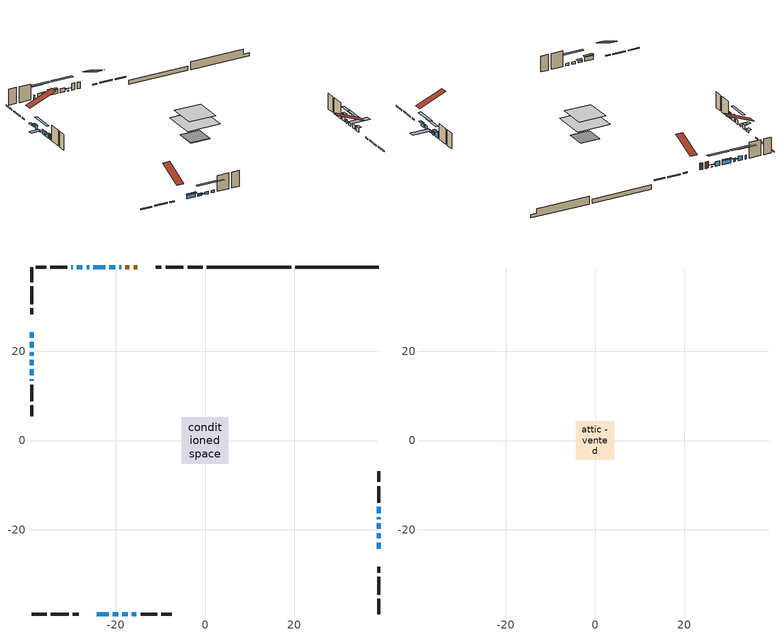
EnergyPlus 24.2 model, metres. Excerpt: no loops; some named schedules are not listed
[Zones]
conditioned space
 floor adiabatic (AdiabaticFloorConstruction): -5.18,-5.18 -5.18,5.18 5.18,5.18 5.18,-5.18 z3.66
 floor foundation (Slab1 construction): -3.02,-3.02 -3.02,3.02 3.02,3.02 3.02,-3.02 z-1.22
 floor foundation (Slab1 construction 1): -3.04,-3.04 -3.04,3.04 3.04,3.04 3.04,-3.04 z-1.22
 wall outside (RimJoist1 construction): -0.5,38.85 -3.9,38.85 / -38.85,-38.85 -35.45,-38.85 / -38.85,38.85 -38.85,35.45 / 38.85,-38.85 38.85,-35.45 z1.22:1.52
 wall outside (RimJoist2 construction): -4.83,38.85 -8.83,38.85 / -34.52,-38.85 -30.52,-38.85 / -38.85,34.52 -38.85,30.52 / 38.85,-34.52 38.85,-30.52 z1.22:1.52
 wall outside (RimJoist3 construction): -9.76,38.85 -11.07,38.85 / -29.59,-38.85 -28.28,-38.85 / -38.85,29.59 -38.85,28.28 / 38.85,-29.59 38.85,-28.28 z1.22:1.52
 wall outside (AdiabaticWallConstruction 1): -15.16,38.85 -15.99,38.85 / -16.92,38.85 -17.81,38.85 z1.22:3.25
 wall outside (AdiabaticWallConstruction): -18.74,38.85 -19.2,38.85 z1.22:1.4; -20.13,38.85 -21.45,38.85 / -24.19,-38.85 -21.55,-38.85 / 38.85,-24.19 38.85,-22.87 / -38.85,22.06 -38.85,20.74 / -22.38,38.85 -25.02,38.85 / 38.85,-21.94 38.85,-20.72 / -38.85,18.1 -38.85,16.88 / -38.85,15.95 -38.85,14.63 / -27.46,38.85 -28.68,38.85 z1.22:2.54; -38.85,24.19 -38.85,22.99 / -20.62,-38.85 -19.42,-38.85 z1.22:1.81; -25.94,38.85 -26.53,38.85 z1.22:2.14; 38.85,-19.79 38.85,-18.52 / -18.5,-38.85 -17.35,-38.85 / -16.42,-38.85 -15.35,-38.85 z1.22:1.93; -38.85,19.82 -38.85,19.03 z1.22:1.53; 38.85,-17.59 38.85,-17.23 / -29.61,38.85 -29.97,38.85 z1.22:2.39; 38.85,-16.3 38.85,-14.83 z1.22:3.23; -38.85,13.7 -38.85,13.42 z1.22:2.72
 wall outside (Wall1 construction): -30.89,38.85 -34.6,38.85 / -14.43,-38.85 -10.72,-38.85 / -38.85,12.49 -38.85,8.79 / 38.85,-13.9 38.85,-10.2 z1.22:6.1
 wall outside (Wall2 construction): -35.53,38.85 -37.92,38.85 / -9.79,-38.85 -7.4,-38.85 / -38.85,7.86 -38.85,5.46 / 38.85,-9.27 38.85,-6.87 z1.22:6.1
 wall foundation (FoundationWall1 construction): 20.26,38.85,-1.22 20.26,38.85,1.22 36.99,38.85,1.22 36.99,38.85,-0.24 38.85,38.85,-0.24 38.85,38.85,-1.22
 wall foundation (FoundationWall2 construction): 19.33,38.85 0.43,38.85 z-1.22:0.13
 window (WindowConstruction 16): -18.74,38.85 -19.2,38.85 z1.22:1.4
 window (WindowConstruction 8): -20.13,38.85 -21.45,38.85 z1.22:2.54
 window (WindowConstruction 9): -24.19,-38.85 -21.55,-38.85 z1.22:2.54
 window (WindowConstruction 10): 38.85,-24.19 38.85,-22.87 z1.22:2.54
 window (WindowConstruction 11): -38.85,24.19 -38.85,22.99 z1.22:1.81
 window (WindowConstruction 12): -38.85,22.06 -38.85,20.74 z1.22:2.54
 window (WindowConstruction 13): -22.38,38.85 -25.02,38.85 z1.22:2.54
 window (WindowConstruction 14): -25.94,38.85 -26.53,38.85 z1.22:2.13
 window (WindowConstruction 15): -20.62,-38.85 -19.42,-38.85 z1.22:1.81
 window (WindowConstruction): 38.85,-21.94 38.85,-20.72 z1.22:2.54
 window (WindowConstruction 17): 38.85,-19.79 38.85,-18.52 z1.22:1.93
 window (WindowConstruction 18): -38.85,19.81 -38.85,19.03 z1.22:1.52
 window (WindowConstruction 19): -18.49,-38.85 -17.35,-38.85 z1.22:1.93
 window (WindowConstruction 20): -16.42,-38.85 -15.35,-38.85 z1.22:1.93
 window (WindowConstruction 1): 38.85,-17.59 38.85,-17.23 z1.22:2.39
 window (WindowConstruction 2): 38.85,-16.3 38.85,-14.83 z1.22:3.23
 window (WindowConstruction 3): -38.85,18.1 -38.85,16.88 z1.22:2.54
 window (WindowConstruction 4): -38.85,15.95 -38.85,14.63 z1.22:2.54
 window (WindowConstruction 5): -38.85,13.7 -38.85,13.42 z1.22:2.72
 window (WindowConstruction 6): -27.46,38.85 -28.68,38.85 z1.22:2.54
 window (WindowConstruction 7): -29.61,38.85 -29.96,38.85 z1.22:2.39
 door (Door): -15.16,38.85 -15.99,38.85 z1.22:3.25
 door (Door 1): -16.92,38.85 -17.81,38.85 z1.22:3.25
 ceiling adiabatic (AdiabaticFloorConstruction): 5.18,-5.18 5.18,5.18 -5.18,5.18 -5.18,-5.18 z3.66
attic - vented
 floor to conditioned space (Floor1 construction Reversed): -4.29,-4.29 -4.29,4.29 4.29,4.29 4.29,-4.29 z6.1
 roof outside (Roof1 construction): -14.23,38.85,6.1 -14.23,30.61,9.53 -12,30.61,9.53 -12,38.85,6.1; -25.12,-38.85,6.1 -25.12,-30.61,9.53 -27.35,-30.61,9.53 -27.35,-38.85,6.1; -38.85,25.12,6.1 -30.61,25.12,9.53 -30.61,27.35,9.53 -38.85,27.35,6.1; 38.85,-25.12,6.1 30.61,-25.12,9.53 30.61,-27.35,9.53 38.85,-27.35,6.1
shading: -19.81,38.85 -18.13,38.85 -18.13,39 -19.81,39 z2.01; -24.19,38.85 -17.39,38.85 -17.39,39.61 -24.19,39.61 z5.28; -21.4,-38.85 -24.34,-38.85 -24.34,-39.61 -21.4,-39.61 z2.69; 38.85,-22.72 38.85,-24.34 39.61,-24.34 39.61,-22.72 z2.69; -38.85,22.84 -38.85,24.34 -39.61,24.34 -39.61,22.84 z1.95; -38.85,20.59 -38.85,22.21 -39.61,22.21 -39.61,20.59 z2.69; -25.17,38.85 -22.23,38.85 -22.23,39.61 -25.17,39.61 z2.69; -26.68,38.85 -25.8,38.85 -25.8,39.61 -26.68,39.61 z2.28; -19.27,-38.85 -20.77,-38.85 -20.77,-39.61 -19.27,-39.61 z1.95; 38.85,-17.98 38.85,-24.68 39.61,-24.68 39.61,-17.98 z5.28; 38.85,-18.37 38.85,-19.94 44.95,-19.94 44.95,-18.37 z2.08; -38.85,18.88 -38.85,19.96 -41.9,19.96 -41.9,18.88 z1.67; -14.61,-38.85 -21.23,-38.85 -21.23,-39.61 -14.61,-39.61 z4.67; -12.61,-38.85 -19.16,-38.85 -19.16,-39.61 -12.61,-39.61 z4.67; 38.85,-14.49 38.85,-20.33 39.61,-20.33 39.61,-14.49 z5.13; 38.85,-14.68 38.85,-16.45 39.61,-16.45 39.61,-14.68 z3.37; -38.85,14.14 -38.85,20.84 -39.61,20.84 -39.61,14.14 z5.28; -38.85,14.48 -38.85,16.1 -39.61,16.1 -39.61,14.48 z2.69; -38.85,13.12 -38.85,14 -39,14 -39,13.12 z3.02; -31.42,38.85 -24.72,38.85 -24.72,39.61 -31.42,39.61 z5.28; -32.7,38.85 -26.87,38.85 -26.87,39.61 -32.7,39.61 z5.13
[Building]
Building 1: Terrain=Suburbs
[Site:Location]
Edmonton Intl AP_AB: Latitude {deg}=53.31; Longitude {deg}=-113.58; Time Zone {hr}=-7; Elevation {m}=723; Keep Site Location Information=Yes
[Site:GroundTemperature:Shallow]
-1.56185, -3.61833, -3.78302, -2.80711, 1.11059, 5.01004, 8.39065, 10.5322, 10.7141, 8.97234, 5.67794, 1.89811
[Site:WaterMainsTemperature]
Calculation Method=Schedule; Temperature Schedule=mains temperature schedule
[Material] Roughness=Rough; Thermal Absorptance=0.9
Name | Thickness {m} | Conductivity {W/m-K} | Density {kg/m3} | Specific Heat {J/kg-K} | Solar Absorptance | Visible Absorptance
asphalt or fiberglass shingles | 0.00635 | 0.162714 | 1121.4 | 1465.45 | 0.4 | 0.4
ceiling loosefill ins | 0.169333 | 0.0480833 | 16.02 | 1046.75 | 0.7 | 0.7
ceiling stud and cavity | 0.1397 | 0.190713 | 65.682 | 1177.47 | 0.7 | 0.7
concrete 4.0 in. | 0.1016 | 1.803125 | 2242.8 | 837.4 | 0.7 | 0.7
concrete 8.0 in. | 0.2032 | 1.803125 | 2242.8 | 837.4 | 0.7 | 0.7
door material | 0.04445 | 0.188738 | 512.64 | 1214.23 | 0.7 | 0.7
door material 1 | 0.04445 | 0.053851 | 512.64 | 1214.23 | 0.7 | 0.7
exterior vertical ins | 0.00224181 | 0.029427 | 32.04 | 1214.23 | 0.7 | 0.7
floor covering | 0.0127 | 0.0433444 | 54.468 | 1339.84 | 0.6 | 0.6
floor rigid ins; wall rigid ins | 0.512978 | 0.029427 | 32.04 | 1214.23 | 0.7 | 0.7
floor stud and cavity | 0.1397 | 1.75129 | 37.0049 | 1207.88 | 0.7 | 0.7
furniture material conditioned space 1 | 0.1524 | 0.115458 | 640.8 | 1214.23 | 0.6 | 0.6
gypsum board | 0.0127 | 0.160291 | 801 | 837.4 | 0.6 | 0.6
osb sheathing 0.5 in. | 0.0127 | 0.115458 | 512.64 | 1214.23 | 0.7 | 0.7
osb sheathing 0.75 in. | 0.01905 | 0.115458 | 512.64 | 1214.23 | 0.7 | 0.7
osb sheathing 2.0 in. | 0.0508 | 0.115458 | 512.64 | 1214.23 | 0.7 | 0.7
rim joist stud and cavity | 0.0508 | 0.0496063 | 125.044 | 1163.47 | 0.6 | 0.6
rim joist stud and cavity 1 | 0.0508 | 0.258849 | 50.32683 | 1063.81 | 0.6 | 0.6
rim joist stud and cavity 2 | 0.0508 | 0.0311024 | 125.044 | 1163.47 | 0.6 | 0.6
wall stud and cavity | 0.1397 | 0.124943 | 139.0536 | 1170.24 | 0.7 | 0.7
wall stud and cavity 1 | 0.1397 | 0.126537 | 139.0536 | 1170.24 | 0.7 | 0.7
wall stud and cavity 2 | 0.0889 | 0.380278 | 52.3479 | 1209.89 | 0.7 | 0.7
wall stud and cavity 3 | 0.0889 | 0.391764 | 83.0341 | 1211.67 | 0.7 | 0.7
wood siding | 0.0254 | 0.102417 | 544.68 | 1172.36 | 0.4 | 0.4
wood siding 1; wood siding 2; wood siding 3 | 0.0254 | 0.102417 | 544.68 | 1172.36 | 0.7 | 0.7
[WindowMaterial:SimpleGlazingSystem]
Name | U-Factor {W/m2-K} | Solar Heat Gain Coefficient
WindowMaterial | 2.21385 | 0.54
WindowMaterial 1 | 2.36148 | 0.39
WindowMaterial 10 | 2.68456 | 0.47
WindowMaterial 11 | 2.67774 | 0.26
WindowMaterial 12 | 2.276878 | 0.47
WindowMaterial 13 | 2.685694 | 0.47
WindowMaterial 2 | 2.248488 | 0.54
WindowMaterial 3 | 2.09689 | 0.63
WindowMaterial 4 | 2.66809 | 0.54
WindowMaterial 5 | 2.67207 | 0.26
WindowMaterial 6 | 2.208742 | 0.54
WindowMaterial 7 | 2.51308 | 0.27
WindowMaterial 8 | 2.32571 | 0.43
WindowMaterial 9 | 6.42239 | 0.48
[Construction]
AdiabaticFloorConstruction: floor stud and cavity, floor rigid ins, osb sheathing 0.75 in., floor covering
AdiabaticWallConstruction: wood siding 2, wall rigid ins, wall stud and cavity 2, gypsum board
AdiabaticWallConstruction 1: wood siding 3, wall rigid ins, wall stud and cavity 2, gypsum board
Door: door material
Door 1: door material 1
Floor1 construction Reversed: gypsum board, ceiling stud and cavity, ceiling loosefill ins
FoundationWall1 construction; FoundationWall2 construction: concrete 8.0 in.
furniture construction conditioned space 1: furniture material conditioned space 1
PartitionWallConstruction: gypsum board, wall stud and cavity 3, gypsum board
RimJoist1 construction: wood siding 1, osb sheathing 2.0 in., rim joist stud and cavity
RimJoist2 construction: wood siding 1, rim joist stud and cavity 1
RimJoist3 construction: wood siding 1, osb sheathing 2.0 in., rim joist stud and cavity 2
Roof1 construction: asphalt or fiberglass shingles
Slab1 construction; Slab1 construction 1: concrete 4.0 in.
Wall1 construction: wood siding, osb sheathing 0.5 in., wall stud and cavity, gypsum board
Wall2 construction: wood siding, osb sheathing 0.5 in., wall stud and cavity 1, gypsum board
WindowConstruction; WindowConstruction 6: WindowMaterial
WindowConstruction 1; WindowConstruction 7: WindowMaterial 1
WindowConstruction 10; WindowConstruction 12; WindowConstruction 13; WindowConstruction 8: WindowMaterial 6
WindowConstruction 11; WindowConstruction 15: WindowMaterial 7
WindowConstruction 14: WindowMaterial 8
WindowConstruction 16: WindowMaterial 9
WindowConstruction 17: WindowMaterial 10
WindowConstruction 18: WindowMaterial 11
WindowConstruction 19: WindowMaterial 12
WindowConstruction 2: WindowMaterial 2
WindowConstruction 20: WindowMaterial 13
WindowConstruction 3: WindowMaterial 3
WindowConstruction 4; WindowConstruction 9: WindowMaterial 4
WindowConstruction 5: WindowMaterial 5
[Zone] Multiplier=1; Part of Total Floor Area=Yes
Name | Volume {m3}
attic - vented | 40.4013
conditioned space | 430.6
[Space]
Name | Zone | Volume {m3}
attic - vented 1 | attic - vented | 40.4013
conditioned space 1 | conditioned space | 430.6
[ZoneInfiltration:EffectiveLeakageArea]
infil attic - vented 1: Zone or Space=attic - vented 1; Schedule=Always On Discrete; Effective Air Leakage Area {cm2}=2556.87; Stack Coefficient=0.000238674; Wind Coefficient=1.04381e-05
[ZoneMixing]
whole house fan mix: Zone or Space=attic - vented; Schedule=Always On Continuous; Design Flow Rate Calculation Method=Flow/Zone; Design Flow Rate {m3/s}=0; Source Zone or Space=conditioned space
[SurfaceProperty:ExposedFoundationPerimeter] Exposed Perimeter Calculation Method=TotalExposedPerimeter
Name | Total Exposed Perimeter {m}
Slab1 | 18.593
Slab1 1 | 18.898
[InternalMass] Zone or ZoneList=conditioned space; Space or SpaceList=conditioned space 1
Name | Construction | Surface Area {m2}
furniture mass conditioned space 1 | furniture construction conditioned space 1 | 72.3023
partition wall mass | PartitionWallConstruction | 180.756
[Lights]
interior lighting: Zone or ZoneList or Space or SpaceList=conditioned space 1; Schedule=interior lighting schedule; Design Level Calculation Method=LightingLevel; Lighting Level {W}=343.2; Return Air Fraction=0; Fraction Radiant=0.6; Fraction Visible=0.2; Fraction Replaceable=1
[People]
occupants: Zone or ZoneList or Space or SpaceList=conditioned space 1; Number of People Schedule=occupants schedule; Number of People Calculation Method=People; Number of People=3; Fraction Radiant=0.314171; Sensible Heat Fraction=0.56303; Activity Level Schedule=occupants activity schedule; Carbon Dioxide Generation Rate {m3/s-W}=0; Enable ASHRAE 55 Comfort Warnings=No; Mean Radiant Temperature Calculation Type=EnclosureAveraged
[ElectricEquipment] Zone or ZoneList or Space or SpaceList=conditioned space 1; Design Level Calculation Method=EquipmentLevel
Name | Schedule | Design Level {W} | Fraction Latent | Fraction Radiant | Fraction Lost
clothes dryer | clothes dryer schedule | 140.772 | 0.015 | 0.081 | 0.85
clothes washer | clothes washer schedule | 32.1985 | 0.03 | 0.162 | 0.7
cooking range | cooking range schedule | 215.147 | 0.08 | 0.432 | 0.2
dishwasher | dishwasher schedule | 66.8632 | 0.3 | 0.18 | 0.4
fridge | fridge schedule | 72.9452 | 0 | 0.6 | 0
mech vent bath fan 0 | mech vent bath fan 0 schedule | 50.2 | 0 | 0 | 1
mech vent house fan | mech vent house fan schedule | 0 | 0 | 0 | 1
mech vent house fan cfis | mech vent house fan cfis schedule | 0 | 0 | 0 | 0
mech vent range fan 0 | mech vent range fan 0 schedule | 57 | 0 | 0 | 1
misc plug loads | misc plug loads schedule | 494.7 | 0.045 | 0.513 | 0.1
whole house fan | Always On Discrete | 0 | 0 | 0 | 1
[OtherEquipment] Zone or ZoneList or Space or SpaceList=conditioned space 1; Design Level Calculation Method=EquipmentLevel
Name | Fuel Type | Schedule | Design Level {W} | Fraction Latent | Fraction Radiant | Fraction Lost
clothes dryer 1 | Electricity | clothes dryer schedule | 0 | 0.015 | 0.081 | 0.85
cooking range 1 | Electricity | cooking range schedule | 0 | 0.08 | 0.432 | 0.2
general water use latent | None | general water use schedule | 62.594 | 1 | 0 | 0
general water use sensible | None | general water use schedule | -61.6891 | 0 | 0.6 | 0
mech vent house fan latent load | None | Always On Discrete | 0 | 1 | 0 | 0
mech vent house fan sensible load | None | Always On Discrete | 0 | 0 | 0 | 0
water heater energy adjustment1 | NaturalGas | Always On Discrete | 0.01 | 0 | 0 | 1
[ZoneInfiltration:DesignFlowRate] Zone or ZoneList or Space or SpaceList=conditioned space 1; Schedule=Always On Discrete; Design Flow Rate Calculation Method=Flow/Zone; Design Flow Rate {m3/s}=0
infil flow; natural vent flow; whole house fan flow
[Foundation:Kiva] Initial Indoor Air Temperature {C}=18; Wall Depth Below Slab {m}=0.2032
Name | Wall Height Above Grade {m} | Custom Block Material Name 1 | Custom Block Depth 1 {m} | Custom Block X Position 1 {m} | Custom Block Z Position 1 {m}
Foundation Kiva 1 | 1.21999 | exterior vertical ins | 2.43998 | 0.2032 | 0
Foundation Kiva 2 | 0.129997
[Foundation:Kiva:Settings]
Soil Conductivity {W/m-K}=0.849921; Soil Density {kg/m3}=1842.3; Soil Specific Heat {J/kg-K}=418.7; Ground Solar Absorptivity=0.9; Ground Thermal Absorptivity=0.9; Ground Surface Roughness {m}=0.03; Far-Field Width {m}=40; Deep-Ground Boundary Condition=ZeroFlux; Deep-Ground Depth {m}=40; Minimum Cell Dimension {m}=0.2; Maximum Cell Growth Coefficient=3; Simulation Timestep=Timestep
[Exterior:Lights]
exterior lighting: Schedule=exterior lighting schedule; Design Level {W}=75.6
[Schedule:Constant]
Name | Hourly Value
Always On Continuous; mech vent house fan schedule; mech vent house fan cfis schedule; Always On Discrete | 1
occupants activity schedule | 117.228
fridge schedule | 0
[Schedule:Week:Daily]
interior lighting schedule Week Rule - Jan1-Jan27: interior lighting schedule day, interior lighting schedule day, interior lighting schedule day, interior lighting schedule day, interior lighting schedule day, interior lighting schedule day, interior lighting schedule day, interior lighting schedule default day, interior lighting schedule default day, interior lighting schedule default day, interior lighting schedule default day, interior lighting schedule default day
interior lighting schedule Week Rule - Jan28-Feb3: interior lighting schedule day, interior lighting schedule day, interior lighting schedule day, interior lighting schedule day, interior lighting schedule day 1, interior lighting schedule day 1, interior lighting schedule day 1, interior lighting schedule default day, interior lighting schedule default day, interior lighting schedule default day, interior lighting schedule default day, interior lighting schedule default day
interior lighting schedule Week Rule - Feb4-Feb24: interior lighting schedule day 1, interior lighting schedule day 1, interior lighting schedule day 1, interior lighting schedule day 1, interior lighting schedule day 1, interior lighting schedule day 1, interior lighting schedule day 1, interior lighting schedule default day, interior lighting schedule default day, interior lighting schedule default day, interior lighting schedule default day, interior lighting schedule default day
interior lighting schedule Week Rule - Feb25-Mar3: interior lighting schedule day 1, interior lighting schedule day 1, interior lighting schedule day 1, interior lighting schedule day 1, interior lighting schedule day 2, interior lighting schedule day 2, interior lighting schedule day 2, interior lighting schedule default day, interior lighting schedule default day, interior lighting schedule default day, interior lighting schedule default day, interior lighting schedule default day
interior lighting schedule Week Rule - Mar4-Mar31: interior lighting schedule day 2, interior lighting schedule day 2, interior lighting schedule day 2, interior lighting schedule day 2, interior lighting schedule day 2, interior lighting schedule day 2, interior lighting schedule day 2, interior lighting schedule default day, interior lighting schedule default day, interior lighting schedule default day, interior lighting schedule default day, interior lighting schedule default day
interior lighting schedule Week Rule - Apr1-Apr28: interior lighting schedule day 3, interior lighting schedule day 3, interior lighting schedule day 3, interior lighting schedule day 3, interior lighting schedule day 3, interior lighting schedule day 3, interior lighting schedule day 3, interior lighting schedule default day, interior lighting schedule default day, interior lighting schedule default day, interior lighting schedule default day, interior lighting schedule default day
interior lighting schedule Week Rule - Apr29-May5: interior lighting schedule day 3, interior lighting schedule day 3, interior lighting schedule day 4, interior lighting schedule day 4, interior lighting schedule day 4, interior lighting schedule day 4, interior lighting schedule day 4, interior lighting schedule default day, interior lighting schedule default day, interior lighting schedule default day, interior lighting schedule default day, interior lighting schedule default day
interior lighting schedule Week Rule - May6-May26: interior lighting schedule day 4, interior lighting schedule day 4, interior lighting schedule day 4, interior lighting schedule day 4, interior lighting schedule day 4, interior lighting schedule day 4, interior lighting schedule day 4, interior lighting schedule default day, interior lighting schedule default day, interior lighting schedule default day, interior lighting schedule default day, interior lighting schedule default day
interior lighting schedule Week Rule - May27-Jun2: interior lighting schedule day 4, interior lighting schedule day 4, interior lighting schedule day 4, interior lighting schedule day 4, interior lighting schedule day 4, interior lighting schedule day 5, interior lighting schedule day 5, interior lighting schedule default day, interior lighting schedule default day, interior lighting schedule default day, interior lighting schedule default day, interior lighting schedule default day
interior lighting schedule Week Rule - Jun3-Jun30: interior lighting schedule day 5, interior lighting schedule day 5, interior lighting schedule day 5, interior lighting schedule day 5, interior lighting schedule day 5, interior lighting schedule day 5, interior lighting schedule day 5, interior lighting schedule default day, interior lighting schedule default day, interior lighting schedule default day, interior lighting schedule default day, interior lighting schedule default day
interior lighting schedule Week Rule - Jul1-Jul28: interior lighting schedule day 6, interior lighting schedule day 6, interior lighting schedule day 6, interior lighting schedule day 6, interior lighting schedule day 6, interior lighting schedule day 6, interior lighting schedule day 6, interior lighting schedule default day, interior lighting schedule default day, interior lighting schedule default day, interior lighting schedule default day, interior lighting schedule default day
interior lighting schedule Week Rule - Jul29-Aug4: interior lighting schedule day 6, interior lighting schedule day 6, interior lighting schedule day 6, interior lighting schedule day 7, interior lighting schedule day 7, interior lighting schedule day 7, interior lighting schedule day 7, interior lighting schedule default day, interior lighting schedule default day, interior lighting schedule default day, interior lighting schedule default day, interior lighting schedule default day
interior lighting schedule Week Rule - Aug5-Aug25: interior lighting schedule day 7, interior lighting schedule day 7, interior lighting schedule day 7, interior lighting schedule day 7, interior lighting schedule day 7, interior lighting schedule day 7, interior lighting schedule day 7, interior lighting schedule default day, interior lighting schedule default day, interior lighting schedule default day, interior lighting schedule default day, interior lighting schedule default day
interior lighting schedule Week Rule - Aug26-Sep1: interior lighting schedule day 7, interior lighting schedule day 7, interior lighting schedule day 7, interior lighting schedule day 7, interior lighting schedule day 7, interior lighting schedule day 7, interior lighting schedule day 8, interior lighting schedule default day, interior lighting schedule default day, interior lighting schedule default day, interior lighting schedule default day, interior lighting schedule default day
interior lighting schedule Week Rule - Sep2-Sep29: interior lighting schedule day 8, interior lighting schedule day 8, interior lighting schedule day 8, interior lighting schedule day 8, interior lighting schedule day 8, interior lighting schedule day 8, interior lighting schedule day 8, interior lighting schedule default day, interior lighting schedule default day, interior lighting schedule default day, interior lighting schedule default day, interior lighting schedule default day
interior lighting schedule Week Rule - Sep30-Oct6: interior lighting schedule day 8, interior lighting schedule day 9, interior lighting schedule day 9, interior lighting schedule day 9, interior lighting schedule day 9, interior lighting schedule day 9, interior lighting schedule day 9, interior lighting schedule default day, interior lighting schedule default day, interior lighting schedule default day, interior lighting schedule default day, interior lighting schedule default day
interior lighting schedule Week Rule - Oct7-Oct27: interior lighting schedule day 9, interior lighting schedule day 9, interior lighting schedule day 9, interior lighting schedule day 9, interior lighting schedule day 9, interior lighting schedule day 9, interior lighting schedule day 9, interior lighting schedule default day, interior lighting schedule default day, interior lighting schedule default day, interior lighting schedule default day, interior lighting schedule default day
interior lighting schedule Week Rule - Oct28-Nov3: interior lighting schedule day 9, interior lighting schedule day 9, interior lighting schedule day 9, interior lighting schedule day 9, interior lighting schedule day 10, interior lighting schedule day 10, interior lighting schedule day 10, interior lighting schedule default day, interior lighting schedule default day, interior lighting schedule default day, interior lighting schedule default day, interior lighting schedule default day
interior lighting schedule Week Rule - Nov4-Nov24: interior lighting schedule day 10, interior lighting schedule day 10, interior lighting schedule day 10, interior lighting schedule day 10, interior lighting schedule day 10, interior lighting schedule day 10, interior lighting schedule day 10, interior lighting schedule default day, interior lighting schedule default day, interior lighting schedule default day, interior lighting schedule default day, interior lighting schedule default day
interior lighting schedule Week Rule - Nov25-Dec1: interior lighting schedule day 10, interior lighting schedule day 10, interior lighting schedule day 10, interior lighting schedule day 10, interior lighting schedule day 10, interior lighting schedule day 10, interior lighting schedule day 11, interior lighting schedule default day, interior lighting schedule default day, interior lighting schedule default day, interior lighting schedule default day, interior lighting schedule default day
interior lighting schedule Week Rule - Dec2-Dec31: interior lighting schedule day 11, interior lighting schedule day 11, interior lighting schedule day 11, interior lighting schedule day 11, interior lighting schedule day 11, interior lighting schedule day 11, interior lighting schedule day 11, interior lighting schedule default day, interior lighting schedule default day, interior lighting schedule default day, interior lighting schedule default day, interior lighting schedule default day
occupants schedule Week Rule - Jan1-Dec31: occupants schedule day, occupants schedule day, occupants schedule day, occupants schedule day, occupants schedule day, occupants schedule day, occupants schedule day, occupants schedule default day, occupants schedule default day, occupants schedule default day, occupants schedule default day, occupants schedule default day
clothes dryer schedule Week Rule - Jan1-Dec31: clothes dryer schedule day, clothes dryer schedule day, clothes dryer schedule day, clothes dryer schedule day, clothes dryer schedule day, clothes dryer schedule day, clothes dryer schedule day, clothes dryer schedule default day, clothes dryer schedule default day, clothes dryer schedule default day, clothes dryer schedule default day, clothes dryer schedule default day
clothes washer schedule Week Rule - Jan1-Dec31: clothes washer schedule day, clothes washer schedule day, clothes washer schedule day, clothes washer schedule day, clothes washer schedule day, clothes washer schedule day, clothes washer schedule day, clothes washer schedule default day, clothes washer schedule default day, clothes washer schedule default day, clothes washer schedule default day, clothes washer schedule default day
cooking range schedule Week Rule - Jan1-Dec31: cooking range schedule day, cooking range schedule day, cooking range schedule day, cooking range schedule day, cooking range schedule day, cooking range schedule day, cooking range schedule day, cooking range schedule default day, cooking range schedule default day, cooking range schedule default day, cooking range schedule default day, cooking range schedule default day
dishwasher schedule Week Rule - Jan1-Dec31: dishwasher schedule day, dishwasher schedule day, dishwasher schedule day, dishwasher schedule day, dishwasher schedule day, dishwasher schedule day, dishwasher schedule day, dishwasher schedule default day, dishwasher schedule default day, dishwasher schedule default day, dishwasher schedule default day, dishwasher schedule default day
mech vent bath fan 0 schedule Week Rule - Jan1-Dec31: mech vent bath fan 0 schedule day, mech vent bath fan 0 schedule day, mech vent bath fan 0 schedule day, mech vent bath fan 0 schedule day, mech vent bath fan 0 schedule day, mech vent bath fan 0 schedule day, mech vent bath fan 0 schedule day, mech vent bath fan 0 schedule default day, mech vent bath fan 0 schedule default day, mech vent bath fan 0 schedule default day, mech vent bath fan 0 schedule default day, mech vent bath fan 0 schedule default day
mech vent range fan 0 schedule Week Rule - Jan1-Dec31: mech vent range fan 0 schedule day, mech vent range fan 0 schedule day, mech vent range fan 0 schedule day, mech vent range fan 0 schedule day, mech vent range fan 0 schedule day, mech vent range fan 0 schedule day, mech vent range fan 0 schedule day, mech vent range fan 0 schedule default day, mech vent range fan 0 schedule default day, mech vent range fan 0 schedule default day, mech vent range fan 0 schedule default day, mech vent range fan 0 schedule default day
misc plug loads schedule Week Rule - Jan1-Dec31: misc plug loads schedule day, misc plug loads schedule day, misc plug loads schedule day, misc plug loads schedule day, misc plug loads schedule day, misc plug loads schedule day, misc plug loads schedule day, misc plug loads schedule default day, misc plug loads schedule default day, misc plug loads schedule default day, misc plug loads schedule default day, misc plug loads schedule default day
general water use schedule Week Rule - Jan1-Dec31: general water use schedule day, general water use schedule day, general water use schedule day, general water use schedule day, general water use schedule day, general water use schedule day, general water use schedule day, general water use schedule default day, general water use schedule default day, general water use schedule default day, general water use schedule default day, general water use schedule default day
exterior lighting schedule Week Rule - Jan1-Jan27: exterior lighting schedule day, exterior lighting schedule day, exterior lighting schedule day, exterior lighting schedule day, exterior lighting schedule day, exterior lighting schedule day, exterior lighting schedule day, exterior lighting schedule default day, exterior lighting schedule default day, exterior lighting schedule default day, exterior lighting schedule default day, exterior lighting schedule default day
exterior lighting schedule Week Rule - Jan28-Feb3: exterior lighting schedule day, exterior lighting schedule day, exterior lighting schedule day, exterior lighting schedule day, exterior lighting schedule day 1, exterior lighting schedule day 1, exterior lighting schedule day 1, exterior lighting schedule default day, exterior lighting schedule default day, exterior lighting schedule default day, exterior lighting schedule default day, exterior lighting schedule default day
exterior lighting schedule Week Rule - Feb4-Feb24: exterior lighting schedule day 1, exterior lighting schedule day 1, exterior lighting schedule day 1, exterior lighting schedule day 1, exterior lighting schedule day 1, exterior lighting schedule day 1, exterior lighting schedule day 1, exterior lighting schedule default day, exterior lighting schedule default day, exterior lighting schedule default day, exterior lighting schedule default day, exterior lighting schedule default day
exterior lighting schedule Week Rule - Feb25-Mar3: exterior lighting schedule day 1, exterior lighting schedule day 1, exterior lighting schedule day 1, exterior lighting schedule day 1, exterior lighting schedule day 2, exterior lighting schedule day 2, exterior lighting schedule day 2, exterior lighting schedule default day, exterior lighting schedule default day, exterior lighting schedule default day, exterior lighting schedule default day, exterior lighting schedule default day
exterior lighting schedule Week Rule - Mar4-Mar31: exterior lighting schedule day 2, exterior lighting schedule day 2, exterior lighting schedule day 2, exterior lighting schedule day 2, exterior lighting schedule day 2, exterior lighting schedule day 2, exterior lighting schedule day 2, exterior lighting schedule default day, exterior lighting schedule default day, exterior lighting schedule default day, exterior lighting schedule default day, exterior lighting schedule default day
exterior lighting schedule Week Rule - Apr1-Apr28: exterior lighting schedule day 3, exterior lighting schedule day 3, exterior lighting schedule day 3, exterior lighting schedule day 3, exterior lighting schedule day 3, exterior lighting schedule day 3, exterior lighting schedule day 3, exterior lighting schedule default day, exterior lighting schedule default day, exterior lighting schedule default day, exterior lighting schedule default day, exterior lighting schedule default day
exterior lighting schedule Week Rule - Apr29-May5: exterior lighting schedule day 3, exterior lighting schedule day 3, exterior lighting schedule day 4, exterior lighting schedule day 4, exterior lighting schedule day 4, exterior lighting schedule day 4, exterior lighting schedule day 4, exterior lighting schedule default day, exterior lighting schedule default day, exterior lighting schedule default day, exterior lighting schedule default day, exterior lighting schedule default day
exterior lighting schedule Week Rule - May6-May26: exterior lighting schedule day 4, exterior lighting schedule day 4, exterior lighting schedule day 4, exterior lighting schedule day 4, exterior lighting schedule day 4, exterior lighting schedule day 4, exterior lighting schedule day 4, exterior lighting schedule default day, exterior lighting schedule default day, exterior lighting schedule default day, exterior lighting schedule default day, exterior lighting schedule default day
exterior lighting schedule Week Rule - May27-Jun2: exterior lighting schedule day 4, exterior lighting schedule day 4, exterior lighting schedule day 4, exterior lighting schedule day 4, exterior lighting schedule day 4, exterior lighting schedule day 5, exterior lighting schedule day 5, exterior lighting schedule default day, exterior lighting schedule default day, exterior lighting schedule default day, exterior lighting schedule default day, exterior lighting schedule default day
[Schedule:Year]
interior lighting schedule: interior lighting schedule Week Rule - Jan1-Jan27, 1, 1, 1, 27, interior lighting schedule Week Rule - Jan28-Feb3, 1, 28, 2, 3, interior lighting schedule Week Rule - Feb4-Feb24, 2, 4, 2, 24, interior lighting schedule Week Rule - Feb25-Mar3, 2, 25, 3, 3, interior lighting schedule Week Rule - Mar4-Mar31, 3, 4, 3, 31, interior lighting schedule Week Rule - Apr1-Apr28, 4, 1, 4, 28, interior lighting schedule Week Rule - Apr29-May5, 4, 29, 5, 5, interior lighting schedule Week Rule - May6-May26, 5, 6, 5, 26, interior lighting schedule Week Rule - May27-Jun2, 5, 27, 6, 2, interior lighting schedule Week Rule - Jun3-Jun30, 6, 3, 6, 30, interior lighting schedule Week Rule - Jul1-Jul28, 7, 1, 7, 28, interior lighting schedule Week Rule - Jul29-Aug4, 7, 29, 8, 4, interior lighting schedule Week Rule - Aug5-Aug25, 8, 5, 8, 25, interior lighting schedule Week Rule - Aug26-Sep1, 8, 26, 9, 1, interior lighting schedule Week Rule - Sep2-Sep29, 9, 2, 9, 29, interior lighting schedule Week Rule - Sep30-Oct6, 9, 30, 10, 6, interior lighting schedule Week Rule - Oct7-Oct27, 10, 7, 10, 27, interior lighting schedule Week Rule - Oct28-Nov3, 10, 28, 11, 3, interior lighting schedule Week Rule - Nov4-Nov24, 11, 4, 11, 24, interior lighting schedule Week Rule - Nov25-Dec1, 11, 25, 12, 1, interior lighting schedule Week Rule - Dec2-Dec31, 12, 2, 12, 31
occupants schedule: occupants schedule Week Rule - Jan1-Dec31, 1, 1, 12, 31
clothes dryer schedule: clothes dryer schedule Week Rule - Jan1-Dec31, 1, 1, 12, 31
clothes washer schedule: clothes washer schedule Week Rule - Jan1-Dec31, 1, 1, 12, 31
cooking range schedule: cooking range schedule Week Rule - Jan1-Dec31, 1, 1, 12, 31
dishwasher schedule: dishwasher schedule Week Rule - Jan1-Dec31, 1, 1, 12, 31
mech vent bath fan 0 schedule: mech vent bath fan 0 schedule Week Rule - Jan1-Dec31, 1, 1, 12, 31
mech vent range fan 0 schedule: mech vent range fan 0 schedule Week Rule - Jan1-Dec31, 1, 1, 12, 31
misc plug loads schedule: misc plug loads schedule Week Rule - Jan1-Dec31, 1, 1, 12, 31
general water use schedule: general water use schedule Week Rule - Jan1-Dec31, 1, 1, 12, 31
exterior lighting schedule: exterior lighting schedule Week Rule - Jan1-Jan27, 1, 1, 1, 27, exterior lighting schedule Week Rule - Jan28-Feb3, 1, 28, 2, 3, exterior lighting schedule Week Rule - Feb4-Feb24, 2, 4, 2, 24, exterior lighting schedule Week Rule - Feb25-Mar3, 2, 25, 3, 3, exterior lighting schedule Week Rule - Mar4-Mar31, 3, 4, 3, 31, exterior lighting schedule Week Rule - Apr1-Apr28, 4, 1, 4, 28, exterior lighting schedule Week Rule - Apr29-May5, 4, 29, 5, 5, exterior lighting schedule Week Rule - May6-May26, 5, 6, 5, 26, exterior lighting schedule Week Rule - May27-Jun2, 5, 27, 6, 2, exterior lighting schedule Week Rule - Jun3-Jun30, 6, 3, 6, 30, exterior lighting schedule Week Rule - Jul1-Jul28, 7, 1, 7, 28, exterior lighting schedule Week Rule - Jul29-Aug4, 7, 29, 8, 4, exterior lighting schedule Week Rule - Aug5-Aug25, 8, 5, 8, 25, exterior lighting schedule Week Rule - Aug26-Sep1, 8, 26, 9, 1, exterior lighting schedule Week Rule - Sep2-Sep29, 9, 2, 9, 29, exterior lighting schedule Week Rule - Sep30-Oct6, 9, 30, 10, 6, exterior lighting schedule Week Rule - Oct7-Oct27, 10, 7, 10, 27, exterior lighting schedule Week Rule - Oct28-Nov3, 10, 28, 11, 3, exterior lighting schedule Week Rule - Nov4-Nov24, 11, 4, 11, 24, exterior lighting schedule Week Rule - Nov25-Dec1, 11, 25, 12, 1, exterior lighting schedule Week Rule - Dec2-Dec31, 12, 2, 12, 31
[Schedule:Compact]
mains temperature schedule: Through: 01/01, For: AllDays, Until: 24:00, 3.97167, Through: 01/02, For: AllDays, Until: 24:00, 3.90778, Through: 01/03, For: AllDays, Until: 24:00, 3.84556, Through: 01/04, For: AllDays, Until: 24:00, 3.78389, Through: 01/05, For: AllDays, Until: 24:00, 3.72278, Through: 01/06, For: AllDays, Until: 24:00, 3.66278, Through: 01/07, For: AllDays, Until: 24:00, 3.60389, Through: 01/08, For: AllDays, Until: 24:00, 3.54556, Through: 01/09, For: AllDays, Until: 24:00, 3.48833, Through: 01/10, For: AllDays, Until: 24:00, 3.43167, Through: 01/11, For: AllDays, Until: 24:00, 3.37611, Through: 01/12, For: AllDays, Until: 24:00, 3.32167, Through: 01/13, For: AllDays, Until: 24:00, 3.26833, Through: 01/14, For: AllDays, Until: 24:00, 3.21556, Through: 01/15, For: AllDays, Until: 24:00, 3.16444, Through: 01/16, For: AllDays, Until: 24:00, 3.11389, Through: 01/17, For: AllDays, Until: 24:00, 3.06444, Through: 01/18, For: AllDays, Until: 24:00, 3.01611, Through: 01/19, For: AllDays, Until: 24:00, 2.96889, Through: 01/20, For: AllDays, Until: 24:00, 2.92278, Through: 01/21, For: AllDays, Until: 24:00, 2.87722, Through: 01/22, For: AllDays, Until: 24:00, 2.83333, Through: 01/23, For: AllDays, Until: 24:00, 2.79056, Through: 01/24, For: AllDays, Until: 24:00, 2.74889, Through: 01/25, For: AllDays, Until: 24:00, 2.70833, Through: 01/26, For: AllDays, Until: 24:00, 2.66889, Through: 01/27, For: AllDays, Until: 24:00, 2.63056, Through: 01/28, For: AllDays, Until: 24:00, 2.59333, Through: 01/29, For: AllDays, Until: 24:00, 2.55778, Through: 01/30, For: AllDays, Until: 24:00, 2.52278, Through: 01/31, For: AllDays, Until: 24:00, 2.48944, Through: 02/01, For: AllDays, Until: 24:00, 2.45722, Through: 02/02, For: AllDays, Until: 24:00, 2.42611, Through: 02/03, For: AllDays, Until: 24:00, 2.39667, Through: 02/04, For: AllDays, Until: 24:00, 2.36833, Through: 02/05, For: AllDays, Until: 24:00, 2.34111, Through: 02/06, For: AllDays, Until: 24:00, 2.315, Through: 02/07, For: AllDays, Until: 24:00, 2.29056, Through: 02/08, For: AllDays, Until: 24:00, 2.26722, Through: 02/09, For: AllDays, Until: 24:00, 2.245, Through: 02/10, For: AllDays, Until: 24:00, 2.22444, Through: 02/11, For: AllDays, Until: 24:00, 2.20444, Through: 02/12, For: AllDays, Until: 24:00, 2.18667, Through: 02/13, For: AllDays, Until: 24:00, 2.17, Through: 02/14, For: AllDays, Until: 24:00, 2.15444, Through: 02/15, For: AllDays, Until: 24:00, 2.14, Through: 02/16, For: AllDays, Until: 24:00, 2.12722, Through: 02/17, For: AllDays, Until: 24:00, 2.11556, Through: 02/18, For: AllDays, Until: 24:00, 2.10556, Through: 02/19, For: AllDays, Until: 24:00, 2.09667, Through: 02/20, For: AllDays, Until: 24:00, 2.08889, Through: 02/21, For: AllDays, Until: 24:00, 2.08278, Through: 02/22, For: AllDays, Until: 24:00, 2.07833, Through: 02/23, For: AllDays, Until: 24:00, 2.07444, Through: 02/24, For: AllDays, Until: 24:00, 2.07278, Through: 02/25, For: AllDays, Until: 24:00, 2.07167, Through: 02/26, For: AllDays, Until: 24:00, 2.07222, Through: 02/27, For: AllDays, Until: 24:00, 2.07444, Through: 02/28, For: AllDays, Until: 24:00, 2.07778, Through: 03/01, For: AllDays, Until: 24:00, 2.08222, Through: 03/02, For: AllDays, Until: 24:00, 2.08833, Through: 03/03, For: AllDays, Until: 24:00, 2.09556, Through: 03/04, For: AllDays, Until: 24:00, 2.10444, Through: 03/05, For: AllDays, Until: 24:00, 2.11444, Through: 03/06, For: AllDays, Until: 24:00, 2.12556, Through: 03/07, For: AllDays, Until: 24:00, 2.13833, Through: 03/08, For: AllDays, Until: 24:00, 2.15278, Through: 03/09, For: AllDays, Until: 24:00, 2.16778, Through: 03/10, For: AllDays, Until: 24:00, 2.18444, Through: 03/11, For: AllDays, Until: 24:00, 2.20278, Through: 03/12, For: AllDays, Until: 24:00, 2.22167, Through: 03/13, For: AllDays, Until: 24:00, 2.24278, Through: 03/14, For: AllDays, Until: 24:00, 2.26444, Through: 03/15, For: AllDays, Until: 24:00, 2.28778, Through: 03/16, For: AllDays, Until: 24:00, 2.31222, Through: 03/17, For: AllDays, Until: 24:00, 2.33778, Through: 03/18, For: AllDays, Until: 24:00, 2.365, Through: 03/19, For: AllDays, Until: 24:00, 2.39333, Through: 03/20, For: AllDays, Until: 24:00, 2.42278, Through: 03/21, For: AllDays, Until: 24:00, 2.45389, Through: 03/22, For: AllDays, Until: 24:00, 2.48611, Through: 03/23, For: AllDays, Until: 24:00, 2.51889, Through: 03/24, For: AllDays, Until: 24:00, 2.55389, Through: 03/25, For: AllDays, Until: 24:00, 2.58944, Through: 03/26, For: AllDays, Until: 24:00, 2.62611, Through: 03/27, For: AllDays, Until: 24:00, 2.66444, Through: 03/28, For: AllDays, Until: 24:00, 2.70389, Through: 03/29, For: AllDays, Until: 24:00, 2.74389, Through: 03/30, For: AllDays, Until: 24:00, 2.78556, Through: 03/31, For: AllDays, Until: 24:00, 2.82833, Through: 04/01, For: AllDays, Until: 24:00, 2.87222, Through: 04/02, For: AllDays, Until: 24:00, 2.91722, Through: 04/03, For: AllDays, Until: 24:00, 2.96333, Through: 04/04, For: AllDays, Until: 24:00, 3.01056, Through: 04/05, For: AllDays, Until: 24:00, 3.05889, Through: 04/06, For: AllDays, Until: 24:00, 3.10833, Through: 04/07, For: AllDays, Until: 24:00, 3.15833, Through: 04/08, For: AllDays, Until: 24:00, 3.21, Through: 04/09, For: AllDays, Until: 24:00, 3.26222, Through: 04/10, For: AllDays, Until: 24:00, 3.31556, Through: 04/11, For: AllDays, Until: 24:00, 3.37, Through: 04/12, For: AllDays, Until: 24:00, 3.42556, Through: 04/13, For: AllDays, Until: 24:00, 3.48167, Through: 04/14, For: AllDays, Until: 24:00, 3.53889, Through: 04/15, For: AllDays, Until: 24:00, 3.59722, Through: 04/16, For: AllDays, Until: 24:00, 3.65611, Through: 04/17, For: AllDays, Until: 24:00, 3.71611, Through: 04/18, For: AllDays, Until: 24:00, 3.77667, Through: 04/19, For: AllDays, Until: 24:00, 3.83833, Through: 04/20, For: AllDays, Until: 24:00, 3.90111, Through: 04/21, For: AllDays, Until: 24:00, 3.96444, Through: 04/22, For: AllDays, Until: 24:00, 4.02833, Through: 04/23, For: AllDays, Until: 24:00, 4.09333, Through: 04/24, For: AllDays, Until: 24:00, 4.15889, Through: 04/25, For: AllDays, Until: 24:00, 4.225, Through: 04/26, For: AllDays, Until: 24:00, 4.29222, Through: 04/27, For: AllDays, Until: 24:00, 4.36, Through: 04/28, For: AllDays, Until: 24:00, 4.42833, Through: 04/29, For: AllDays, Until: 24:00, 4.49722, Through: 04/30, For: AllDays, Until: 24:00, 4.56667, Through: 05/01, For: AllDays, Until: 24:00, 4.63722, Through: 05/02, For: AllDays, Until: 24:00, 4.70833, Through: 05/03, For: AllDays, Until: 24:00, 4.77944, Through: 05/04, For: AllDays, Until: 24:00, 4.85167, Through: 05/05, For: AllDays, Until: 24:00, 4.92389, Through: 05/06, For: AllDays, Until: 24:00, 4.99722, Through: 05/07, For: AllDays, Until: 24:00, 5.07056, Through: 05/08, For: AllDays, Until: 24:00, 5.145, Through: 05/09, For: AllDays, Until: 24:00, 5.21944, Through: 05/10, For: AllDays, Until: 24:00, 5.29389, Through: 05/11, For: AllDays, Until: 24:00, 5.36944, Through: 05/12, For: AllDays, Until: 24:00, 5.445, Through: 05/13, For: AllDays, Until: 24:00, 5.52111, Through: 05/14, For: AllDays, Until: 24:00, 5.59722, Through: 05/15, For: AllDays, Until: 24:00, 5.67389, Through: 05/16, For: AllDays, Until: 24:00, 5.75056, Through: 05/17, For: AllDays, Until: 24:00, 5.82778, Through: 05/18, For: AllDays, Until: 24:00, 5.90556, Through: 05/19, For: AllDays, Until: 24:00, 5.98278, Through: 05/20, For: AllDays, Until: 24:00, 6.06056, Through: 05/21, For: AllDays, Until: 24:00, 6.13889, Through: 05/22, For: AllDays, Until: 24:00, 6.21667, Through: 05/23, For: AllDays, Until: 24:00, 6.295, Through: 05/24, For: AllDays, Until: 24:00, 6.37333, Through: 05/25, For: AllDays, Until: 24:00, 6.45222, Through: 05/26, For: AllDays, Until: 24:00, 6.53056, Through: 05/27, For: AllDays, Until: 24:00, 6.60889, Through: 05/28, For: AllDays, Until: 24:00, 6.68778, Through: 05/29, For: AllDays, Until: 24:00, 6.76611, Through: 05/30, For: AllDays, Until: 24:00, 6.84444, Through: 05/31, For: AllDays, Until: 24:00, 6.92278, Through: 06/01, For: AllDays, Until: 24:00, 7.00111, Through: 06/02, For: AllDays, Until: 24:00, 7.07944, Through: 06/03, For: AllDays, Until: 24:00, 7.15778, Through: 06/04, For: AllDays, Until: 24:00, 7.23556, Through: 06/05, For: AllDays, Until: 24:00, 7.31333, Through: 06/06, For: AllDays, Until: 24:00, 7.39056, Through: 06/07, For: AllDays, Until: 24:00, 7.46833, Through: 06/08, For: AllDays, Until: 24:00, 7.545, Through: 06/09, For: AllDays, Until: 24:00, 7.62222, Through: 06/10, For: AllDays, Until: 24:00, 7.69833, Through: 06/11, For: AllDays, Until: 24:00, 7.775, Through: 06/12, For: AllDays, Until: 24:00, 7.85056, Through: 06/13, For: AllDays, Until: 24:00, 7.92611, Through: 06/14, For: AllDays, Until: 24:00, 8.00111, Through: 06/15, For: AllDays, Until: 24:00, 8.07611, Through: 06/16, For: AllDays, Until: 24:00, 8.15056, Through: 06/17, For: AllDays, Until: 24:00, 8.22389, Through: 06/18, For: AllDays, Until: 24:00, 8.29778, Through: 06/19, For: AllDays, Until: 24:00, 8.37056, Through: 06/20, For: AllDays, Until: 24:00, 8.44278, Through: 06/21, For: AllDays, Until: 24:00, 8.51444, Through: 06/22, For: AllDays, Until: 24:00, 8.58611, Through: 06/23, For: AllDays, Until: 24:00, 8.65667, Through: 06/24, For: AllDays, Until: 24:00, 8.72667, Through: 06/25, For: AllDays, Until: 24:00, 8.79611, Through: 06/26, For: AllDays, Until: 24:00, 8.865, Through: 06/27, For: AllDays, Until: 24:00, 8.93333, Through: 06/28, For: AllDays, Until: 24:00, 9.00056, Through: 06/29, For: AllDays, Until: 24:00, 9.06778, Through: 06/30, For: AllDays, Until: 24:00, 9.13333, Through: 07/01, For: AllDays, Until: 24:00, 9.19889, Through: 07/02, For: AllDays, Until: 24:00, 9.26333, Through: 07/03, For: AllDays, Until: 24:00, 9.32722, Through: 07/04, For: AllDays, Until: 24:00, 9.39056, Through: 07/05, For: AllDays, Until: 24:00, 9.45278, Through: 07/06, For: AllDays, Until: 24:00, 9.51389, Through: 07/07, For: AllDays, Until: 24:00, 9.57444, Through: 07/08, For: AllDays, Until: 24:00, 9.63389, Through: 07/09, For: AllDays, Until: 24:00, 9.69278, Through: 07/10, For: AllDays, Until: 24:00, 9.75056, Through: 07/11, For: AllDays, Until: 24:00, 9.80778, Through: 07/12, For: AllDays, Until: 24:00, 9.86333, Through: 07/13, For: AllDays, Until: 24:00, 9.91833, Through: 07/14, For: AllDays, Until: 24:00, 9.97278, Through: 07/15, For: AllDays, Until: 24:00, 10.0256, Through: 07/16, For: AllDays, Until: 24:00, 10.0778, Through: 07/17, For: AllDays, Until: 24:00, 10.1289, Through: 07/18, For: AllDays, Until: 24:00, 10.1789, Through: 07/19, For: AllDays, Until: 24:00, 10.2278, Through: 07/20, For: AllDays, Until: 24:00, 10.2756, Through: 07/21, For: AllDays, Until: 24:00, 10.3222, Through: 07/22, For: AllDays, Until: 24:00, 10.3683, Through: 07/23, For: AllDays, Until: 24:00, 10.4128, Through: 07/24, For: AllDays, Until: 24:00, 10.4561, Through: 07/25, For: AllDays, Until: 24:00, 10.4989, Through: 07/26, For: AllDays, Until: 24:00, 10.54, Through: 07/27, For: AllDays, Until: 24:00, 10.58, Through: 07/28, For: AllDays, Until: 24:00, 10.6189, Through: 07/29, For: AllDays, Until: 24:00, 10.6567, Through: 07/30, For: AllDays, Until: 24:00, 10.6928, Through: 07/31, For: AllDays, Until: 24:00, 10.7283, Through: 08/01, For: AllDays, Until: 24:00, 10.7622, Through: 08/02, For: AllDays, Until: 24:00, 10.7956, Through: 08/03, For: AllDays, Until: 24:00, 10.8272, Through: 08/04, For: AllDays, Until: 24:00, 10.8572, Through: 08/05, For: AllDays, Until: 24:00, 10.8867, Through: 08/06, For: AllDays, Until: 24:00, 10.9144, Through: 08/07, For: AllDays, Until: 24:00, 10.9411, Through: 08/08, For: AllDays, Until: 24:00, 10.9667, Through: 08/09, For: AllDays, Until: 24:00, 10.9906, Through: 08/10, For: AllDays, Until: 24:00, 11.0133, Through: 08/11, For: AllDays, Until: 24:00, 11.035, Through: 08/12, For: AllDays, Until: 24:00, 11.055, Through: 08/13, For: AllDays, Until: 24:00, 11.0739, Through: 08/14, For: AllDays, Until: 24:00, 11.0917, Through: 08/15, For: AllDays, Until: 24:00, 11.1078, Through: 08/16, For: AllDays, Until: 24:00, 11.1228, Through: 08/17, For: AllDays, Until: 24:00, 11.1361, Through: 08/18, For: AllDays, Until: 24:00, 11.1483, Through: 08/19, For: AllDays, Until: 24:00, 11.1594, Through: 08/20, For: AllDays, Until: 24:00, 11.1689, Through: 08/21, For: AllDays, Until: 24:00, 11.1772, Through: 08/22, For: AllDays, Until: 24:00, 11.1844, Through: 08/23, For: AllDays, Until: 24:00, 11.19, Through: 08/24, For: AllDays, Until: 24:00, 11.1939, Through: 08/25, For: AllDays, Until: 24:00, 11.1967, Through: 08/26, For: AllDays, Until: 24:00, 11.1983, Through: 08/27, For: AllDays, Until: 24:00, 11.1983, Through: 08/28, For: AllDays, Until: 24:00, 11.1972, Through: 08/29, For: AllDays, Until: 24:00, 11.195, Through: 08/30, For: AllDays, Until: 24:00, 11.1911, Through: 08/31, For: AllDays, Until: 24:00, 11.1856, Through: 09/01, For: AllDays, Until: 24:00, 11.1789, Through: 09/02, For: AllDays, Until: 24:00, 11.1711, Through: 09/03, For: AllDays, Until: 24:00, 11.1617, Through: 09/04, For: AllDays, Until: 24:00, 11.1511, Through: 09/05, For: AllDays, Until: 24:00, 11.1394, Through: 09/06, For: AllDays, Until: 24:00, 11.1261, Through: 09/07, For: AllDays, Until: 24:00, 11.1111, Through: 09/08, For: AllDays, Until: 24:00, 11.0956, Through: 09/09, For: AllDays, Until: 24:00, 11.0778, Through: 09/10, For: AllDays, Until: 24:00, 11.0594, Through: 09/11, For: AllDays, Until: 24:00, 11.0394, Through: 09/12, For: AllDays, Until: 24:00, 11.0183, Through: 09/13, For: AllDays, Until: 24:00, 10.9961, Through: 09/14, For: AllDays, Until: 24:00, 10.9722, Through: 09/15, For: AllDays, Until: 24:00, 10.9472, Through: 09/16, For: AllDays, Until: 24:00, 10.9206, Through: 09/17, For: AllDays, Until: 24:00, 10.8928, Through: 09/18, For: AllDays, Until: 24:00, 10.8639, Through: 09/19, For: AllDays, Until: 24:00, 10.8339, Through: 09/20, For: AllDays, Until: 24:00, 10.8028, Through: 09/21, For: AllDays, Until: 24:00, 10.77, Through: 09/22, For: AllDays, Until: 24:00, 10.7361, Through: 09/23, For: AllDays, Until: 24:00, 10.7011, Through: 09/24, For: AllDays, Until: 24:00, 10.665, Through: 09/25, For: AllDays, Until: 24:00, 10.6272, Through: 09/26, For: AllDays, Until: 24:00, 10.5889, Through: 09/27, For: AllDays, Until: 24:00, 10.5489, Through: 09/28, For: AllDays, Until: 24:00, 10.5078, Through: 09/29, For: AllDays, Until: 24:00, 10.4661, Through: 09/30, For: AllDays, Until: 24:00, 10.4228, Through: 10/01, For: AllDays, Until: 24:00, 10.3783, Through: 10/02, For: AllDays, Until: 24:00, 10.3328, Through: 10/03, For: AllDays, Until: 24:00, 10.2861, Through: 10/04, For: AllDays, Until: 24:00, 10.2383, Through: 10/05, For: AllDays, Until: 24:00, 10.19, Through: 10/06, For: AllDays, Until: 24:00, 10.14, Through: 10/07, For: AllDays, Until: 24:00, 10.0894, Through: 10/08, For: AllDays, Until: 24:00, 10.0372, Through: 10/09, For: AllDays, Until: 24:00, 9.98444, Through: 10/10, For: AllDays, Until: 24:00, 9.93056, Through: 10/11, For: AllDays, Until: 24:00, 9.87611, Through: 10/12, For: AllDays, Until: 24:00, 9.82, Through: 10/13, For: AllDays, Until: 24:00, 9.76333, Through: 10/14, For: AllDays, Until: 24:00, 9.70611, Through: 10/15, For: AllDays, Until: 24:00, 9.64722, Through: 10/16, For: AllDays, Until: 24:00, 9.58778, Through: 10/17, For: AllDays, Until: 24:00, 9.52778, Through: 10/18, For: AllDays, Until: 24:00, 9.46667, Through: 10/19, For: AllDays, Until: 24:00, 9.40444, Through: 10/20, For: AllDays, Until: 24:00, 9.34167, Through: 10/21, For: AllDays, Until: 24:00, 9.27778, Through: 10/22, For: AllDays, Until: 24:00, 9.21333, Through: 10/23, For: AllDays, Until: 24:00, 9.14833, Through: 10/24, For: AllDays, Until: 24:00, 9.08222, Through: 10/25, For: AllDays, Until: 24:00, 9.01556, Through: 10/26, For: AllDays, Until: 24:00, 8.94833, Through: 10/27, For: AllDays, Until: 24:00, 8.88056, Through: 10/28, For: AllDays, Until: 24:00, 8.81167, Through: 10/29, For: AllDays, Until: 24:00, 8.74222, Through: 10/30, For: AllDays, Until: 24:00, 8.67222, Through: 10/31, For: AllDays, Until: 24:00, 8.60167, Through: 11/01, For: AllDays, Until: 24:00, 8.53056, Through: 11/02, For: AllDays, Until: 24:00, 8.45889, Through: 11/03, For: AllDays, Until: 24:00, 8.38667, Through: 11/04, For: AllDays, Until: 24:00, 8.31389, Through: 11/05, For: AllDays, Until: 24:00, 8.24056, Through: 11/06, For: AllDays, Until: 24:00, 8.16667, Through: 11/07, For: AllDays, Until: 24:00, 8.09278, Through: 11/08, For: AllDays, Until: 24:00, 8.01833, Through: 11/09, For: AllDays, Until: 24:00, 7.94278, Through: 11/10, For: AllDays, Until: 24:00, 7.86778, Through: 11/11, For: AllDays, Until: 24:00, 7.79167, Through: 11/12, For: AllDays, Until: 24:00, 7.71556, Through: 11/13, For: AllDays, Until: 24:00, 7.63944, Through: 11/14, For: AllDays, Until: 24:00, 7.56222, Through: 11/15, For: AllDays, Until: 24:00, 7.48556, Through: 11/16, For: AllDays, Until: 24:00, 7.40833, Through: 11/17, For: AllDays, Until: 24:00, 7.33056, Through: 11/18, For: AllDays, Until: 24:00, 7.25278, Through: 11/19, For: AllDays, Until: 24:00, 7.175, Through: 11/20, For: AllDays, Until: 24:00, 7.09722, Through: 11/21, For: AllDays, Until: 24:00, 7.01889, Through: 11/22, For: AllDays, Until: 24:00, 6.94056, Through: 11/23, For: AllDays, Until: 24:00, 6.86222, Through: 11/24, For: AllDays, Until: 24:00, 6.78389, Through: 11/25, For: AllDays, Until: 24:00, 6.705, Through: 11/26, For: AllDays, Until: 24:00, 6.62667, Through: 11/27, For: AllDays, Until: 24:00, 6.54833, Through: 11/28, For: AllDays, Until: 24:00, 6.46944, Through: 11/29, For: AllDays, Until: 24:00, 6.39111, Through: 11/30, For: AllDays, Until: 24:00, 6.31278, Through: 12/01, For: AllDays, Until: 24:00, 6.23444, Through: 12/02, For: AllDays, Until: 24:00, 6.15611, Through: 12/03, For: AllDays, Until: 24:00, 6.07833, Through: 12/04, For: AllDays, Until: 24:00, 6.00056, Through: 12/05, For: AllDays, Until: 24:00, 5.92278, Through: 12/06, For: AllDays, Until: 24:00, 5.84556, Through: 12/07, For: AllDays, Until: 24:00, 5.76833, Through: 12/08, For: AllDays, Until: 24:00, 5.69111, Through: 12/09, For: AllDays, Until: 24:00, 5.61444, Through: 12/10, For: AllDays, Until: 24:00, 5.53778, Through: 12/11, For: AllDays, Until: 24:00, 5.46222, Through: 12/12, For: AllDays, Until: 24:00, 5.38611, Through: 12/13, For: AllDays, Until: 24:00, 5.31111, Through: 12/14, For: AllDays, Until: 24:00, 5.23611, Through: 12/15, For: AllDays, Until: 24:00, 5.16167, Through: 12/16, For: AllDays, Until: 24:00, 5.08722, Through: 12/17, For: AllDays, Until: 24:00, 5.01389, Through: 12/18, For: AllDays, Until: 24:00, 4.94056, Through: 12/19, For: AllDays, Until: 24:00, 4.86778, Through: 12/20, For: AllDays, Until: 24:00, 4.79556, Through: 12/21, For: AllDays, Until: 24:00, 4.72389, Through: 12/22, For: AllDays, Until: 24:00, 4.65333, Through: 12/23, For: AllDays, Until: 24:00, 4.58278, Through: 12/24, For: AllDays, Until: 24:00, 4.51278, Through: 12/25, For: AllDays, Until: 24:00, 4.44389, Through: 12/26, For: AllDays, Until: 24:00, 4.375, Through: 12/27, For: AllDays, Until: 24:00, 4.30722, Through: 12/28, For: AllDays, Until: 24:00, 4.24, Through: 12/29, For: AllDays, Until: 24:00, 4.17333, Through: 12/30, For: AllDays, Until: 24:00, 4.10778, Through: 12/31, For: AllDays, Until: 24:00, 4.04278
